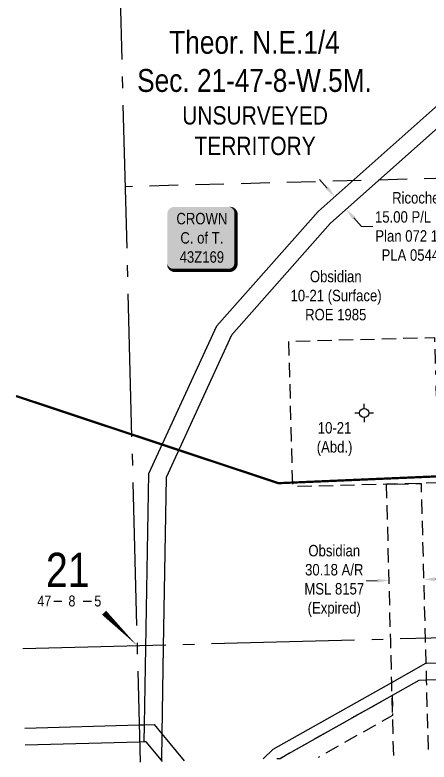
# Model space of a CAD drawing. Extents: x 626450 to 628643, y 5881480 to 5883517.
# Drawn here: x 626465 to 626826, y 5881480 to 5882133 of the extents above; entities that cross this region are included whole.
import ezdxf
from ezdxf.enums import TextEntityAlignment as Align

# ---------------------------------------------------------------- set-up
doc = ezdxf.new("R2010")
doc.units = 0
doc.header["$LTSCALE"] = 5
doc.header["$PDSIZE"] = 0.5
for name, pattern in [('DASHDOT2', [12.7, 6.35, -3.175, 0, -3.175]), ('foc-ACCESSROAD', [3.75, 2.5, -1.25]), ('foc-LSD', [8, 5, -3]), ('foc-QUARTERLINE', [33, 25, -3, 2, -3])]:
    doc.linetypes.add(name, pattern=pattern)
doc.layers.get('Defpoints').update_dxf_attribs({"color": 9})
for name, color, linetype in [('10', 1, 'Continuous'), ('9', 3, 'Continuous'), ('AS-OWNER', 7, 'Continuous'), ('AS-WILDLIFE', 131, 'DASHDOT2'), ('C-SYMBOL', 7, 'Continuous'), ('C-WS', 13, 'foc-ACCESSROAD'), ('F-RW', 190, 'Continuous'), ('F-WS', 190, 'foc-ACCESSROAD'), ('F-WS-S', 8, 'Continuous'), ('L-QSEC', 8, 'foc-QUARTERLINE'), ('L-SECLBL', 7, 'Continuous'), ('L-SECTION-LSD', 7, 'foc-LSD'), ('L-UNS-T', 3, 'Continuous')]:
    doc.layers.add(name, color=color, linetype=linetype)
for name, color, linetype, lineweight in [('C-AR-T', 13, 'Continuous', 9), ('C-WS-T', 13, 'Continuous', 9), ('F-RW-T', 190, 'Continuous', 9)]:
    doc.layers.add(name, color=color, linetype=linetype, lineweight=lineweight)
doc.styles.add('175L', font='ARIALN.TTF', dxfattribs={"height": 20})
doc.styles.add('80', font='ARIALN.TTF', dxfattribs={"height": 10})
doc.styles.add('80CG', font='ARIALN.TTF', dxfattribs={"height": 10})
doc.styles.add('80L', font='ARIALN.TTF', dxfattribs={"height": 10})
doc.styles.add('SIMPLEX', font='ARIALN.TTF')
doc.dimstyles.new('Compass 5 000', dxfattribs={"dimscale": 5, "dimtxt": 9, "dimasz": 2, "dimexe": 0.2, "dimexo": 0.0625, "dimgap": 0.5, "dimtad": 0, "dimtih": 1, "dimtoh": 1, "dimzin": 0, "dimdsep": 46, "dimtxsty": '80CG', "dimcen": 0.1, "dimse1": 1, "dimse2": 1, "dimclrd": 256, "dimclrt": 256, "dimaunit": 1, "dimadec": 4, "dimazin": 0, "dimtfac": 0.06, "dimtofl": 0, "dimtmove": 0, "dimatfit": 1, "dimfxl": 0.2, "dimtolj": 1, "dimtzin": 0, "dimlwd": -1, "dimarcsym": 0})

# ---------------------------------------------------------------- blocks, each defined once
blk = doc.blocks.new('L-SECLBL')
at = {"layer": '9', "color": 7}
for p, q in [((-5.08, -27.83), (-12.29, -27.83)), ((20.7, -27.83), (13.5, -27.83))]:
    blk.add_line(p, q, dxfattribs=at)
at = {"layer": '10', "color": 2, "style": 'SIMPLEX'}
blk.add_attdef('SEC', text='', height=30, dxfattribs=at).set_placement((0, 0), align=Align.MIDDLE)
at = {"layer": '10', "color": 5, "style": '80L'}
blk.add_attdef('TWP', text='', height=9.5, dxfattribs=at).set_placement((-14.43, -27.37), align=Align.MIDDLE_RIGHT)
blk.add_attdef('RGE', text='', height=9.5, dxfattribs=at).set_placement((3.62, -27.37), align=Align.MIDDLE_CENTER)
blk.add_attdef('MER', text='', height=9.5, dxfattribs=at).set_placement((23.17, -27.37), align=Align.MIDDLE_LEFT)
blk = doc.blocks.new('GABD')
for p, q in [((0, 0.81), (0, 1.62)), ((-0.81, 0), (-1.62, 0)), ((1.62, 0), (0.81, 0)), ((0, -0.81), (0, -1.62))]:
    blk.add_line(p, q)
blk.add_circle((0, 0), 0.8)
blk = doc.blocks.new('*U475')
h = blk.add_hatch(color=255)
edge = h.paths.add_edge_path()
edge.add_line((-24, -28.5), (24, -28.5))
edge.add_arc((24, -22.5), 6, 270, 360)
edge.add_line((30, -22.5), (30, 21))
edge.add_arc((24, 21), 6, 0, 90)
edge.add_line((24, 27), (-24, 27))
edge.add_arc((-24, 21), 6, 90, 180)
edge.add_line((-30, 21), (-30, -22.5))
edge.add_arc((-24, -22.5), 6, 180, 270)
at = {"color": 14, "flags": 128}
blk.add_lwpolyline([(-24, -28.5, 3, 3, 0), (24, -28.5, 3, 3, 0.414214), (30, -22.5, 3, 3, 0), (30, 21, 3, 0, 0.414214), (24, 27, 0, 0, 0), (-24, 27, 0, 0, 0.414214), (-30, 21, 0, 0, 0), (-30, -22.5, 0, 3, 0.414214)], format="xyseb", close=True, dxfattribs=at)
blk.add_lwpolyline([(-21.55, -12.11, 0, 7.5, 0), (0, 0, 0, 0, 0)], format="xyseb", dxfattribs=at)
at = {"color": 14, "style": '80'}
blk.add_attdef('ENTER_TEXT_001', (-26.85, -4.92), '', height=10, dxfattribs=at)
blk = doc.blocks.new('*D427')
at = {"layer": 'C-AR-T', "transparency": 16777216}
for p, q in [((626781.45, 5881638.28), (626771.46, 5881638.01)), ((626831.61, 5881639.6), (626841.61, 5881639.86))]:
    blk.add_line(p, q, dxfattribs=at)
for points in [[(626781.41, 5881639.94), (626781.5, 5881636.61), (626791.45, 5881638.54)], [(626831.57, 5881641.26), (626831.66, 5881637.93), (626821.62, 5881639.33)]]:
    blk.add_solid(points, dxfattribs=at)
at = {"layer": 'Defpoints', "color": 0, "transparency": 16777216}
for p in [(626791.45, 5881638.54), (626791.61, 5881632.42), (626821.78, 5881633.21)]:
    blk.add_point(p, dxfattribs=at)
at = {"layer": 'C-AR-T', "transparency": 16777216, "insert": (626743.55, 5881638.01), "char_height": 10, "attachment_point": 5, "style": '80CG'}
blk.add_mtext('\\A1;Obsidian\\P30.18 A/R\\PMSL 8157\\P(Expired)', dxfattribs=at)
blk = doc.blocks.new('*D431')
at = {"layer": 'Defpoints', "color": 0, "transparency": 16777216}
for p in [(626789.06, 5882014.16), (626799.05, 5882002.96), (626744.02, 5881974.02)]:
    blk.add_point(p, dxfattribs=at)
at = {"layer": 'F-RW-T', "transparency": 16777216}
for p, q in [((626737.37, 5881981.48), (626730.72, 5881988.95)), ((626760.66, 5881955.35), (626767.31, 5881947.88)), ((626767.31, 5881947.88), (626777.31, 5881947.88))]:
    blk.add_line(p, q, dxfattribs=at)
for points in [[(626738.62, 5881982.59), (626736.13, 5881980.37), (626744.02, 5881974.02)], [(626761.9, 5881956.46), (626759.42, 5881954.24), (626754.01, 5881962.82)]]:
    blk.add_solid(points, dxfattribs=at)
at = {"layer": 'F-RW-T', "transparency": 16777216, "insert": (626816.4, 5881947.88), "char_height": 10, "attachment_point": 5, "style": '80CG'}
blk.add_mtext('\\A1;Ricochet\\P15.00 P/L R/W\\PPlan 072 1350\\PPLA 054481', dxfattribs=at)

msp = doc.modelspace()

# ---------------------------------------------------------------- linework, layer by layer
at = {"layer": 'AS-WILDLIFE', "const_width": 2, "flags": 128}
msp.add_lwpolyline([(626465.604, 5881799.682), (626694.75, 5881723.5), (627242.438, 5881747), (627473.213, 5881767.924)], dxfattribs=at)
at = {"layer": 'C-WS', "flags": 128}
for points in [[(627371.721, 5881823.279), (627220.967, 5881823.726), (627088.73, 5881826.215), (627059.852, 5881823.51), (627038.1, 5881814.342), (626996.5, 5881795.491), (626964.225, 5881787.002), (626909.725, 5881783.273), (626833.012, 5881779.455), (626834.478, 5881723.704), (626819.406, 5881723.308), (626789.242, 5881722.514), (626707.3, 5881720.358), (626703.951, 5881847.538), (626831.131, 5881850.885), (626831.653, 5881831.046), (626831.974, 5881818.845), (627148.586, 5881925.956), (627208.981, 5881934.918), (627211.101, 5881935.653), (627211.396, 5881925.109), (627150.873, 5881916.171), (626832.251, 5881808.321), (626832.482, 5881799.567), (626908.539, 5881803.352), (626960.951, 5881806.938), (626989.743, 5881814.511), (627030.042, 5881832.773), (627054.894, 5881843.247), (627087.98, 5881846.345), (627221.197, 5881843.838), (627371.192, 5881843.394), (627371.721, 5881823.279)], [(626795.478, 5881485.545), (626794.561, 5881520.369), (626794.096, 5881538.041), (626793.798, 5881549.344), (626792.847, 5881585.496), (626789.242, 5881722.514), (626819.406, 5881723.308), (626823.012, 5881586.289), (626823.544, 5881566.09), (626823.933, 5881551.295), (626825.643, 5881486.339)]]:
    msp.add_lwpolyline(points, dxfattribs=at)
at = {"layer": 'F-RW'}
for points in [[(626947.602, 5882135.373), (626740.07, 5881950.388), (626653.808, 5881852.828), (626596.633, 5881728.449), (626594.171, 5881580.279), (626592.91, 5881504.339), (626592.527, 5881481.292), (626579.191, 5881497.372), (626577.484, 5881497.338), (626577.754, 5881512.333), (626578.966, 5881579.881), (626581.694, 5881731.852), (626641.112, 5881861.126), (626729.419, 5881960.999), (626941.726, 5882150.217)], [(626681.544, 5881482.547), (626690.204, 5881491.027), (626793.798, 5881549.344), (626823.544, 5881566.09), (626823.909, 5881566.295), (627167.326, 5881575.25)], [(627167.719, 5881560.338), (626823.933, 5881551.295), (626817.336, 5881551.122), (626794.096, 5881538.041), (626696.262, 5881482.971), (626696.223, 5881482.933)], [(626473.206, 5881509.403), (626573.134, 5881512.204), (626577.754, 5881512.333), (626586.09, 5881512.567), (626592.91, 5881504.339), (626612.479, 5881480.729)], [(626593.41, 5881480.227), (626592.527, 5881481.292), (626579.191, 5881497.372), (626577.484, 5881497.338), (626573.526, 5881497.227), (626473.599, 5881494.419)]]:
    msp.add_lwpolyline(points, dxfattribs=at)
at = {"layer": 'F-WS', "flags": 128}
msp.add_lwpolyline([(626693.3, 5881482.856), (626696.262, 5881482.971), (626794.096, 5881538.041), (626794.561, 5881520.369), (626729.578, 5881483.811)], dxfattribs=at)
at = {"layer": 'L-QSEC', "flags": 128}
for points in [[(626550.305, 5882383.805), (626573.985, 5881479.716)], [(626471.386, 5881578.927), (627376.801, 5881602.758)]]:
    msp.add_lwpolyline(points, dxfattribs=at)
at = {"layer": 'L-SECLBL', "flags": 128}
msp.add_lwpolyline([(626571.317, 5881581.557, 0, 5, 0), (626542.525, 5881610.198, 5, 5, 0)], format="xyseb", dxfattribs=at)
at = {"layer": 'L-SECTION-LSD'}
msp.add_line((627366.967, 5882003.881), (626560.812, 5881982.658), dxfattribs=at)

# ---------------------------------------------------------------- block references
at = {"layer": 'AS-OWNER'}
ref = msp.add_blockref('*U475', (626627.694, 5881938.017), dxfattribs=at)
ref.add_attrib('ENTER_TEXT_001', 'CROWN', (626605.634, 5881949.789), dxfattribs={"layer": '0', "color": 14, "height": 10, "style": '80'})
ref.add_attrib('ENTER_TEXT_002', 'C. of T.', (626609.13, 5881932.945), dxfattribs={"layer": '0', "color": 14, "height": 10, "style": '80'})
ref.add_attrib('ENTER_TEXT_003', '43Z169', (626608.461, 5881916.237), dxfattribs={"layer": '0', "color": 14, "height": 10, "style": '80'})
at = {"layer": 'F-WS-S', "xscale": 5.000000000000005, "yscale": 5.000000000000005, "zscale": 5.000000000000005}
msp.add_blockref('GABD', (626769.683, 5881784.8), dxfattribs=at)
at = {"layer": 'L-SECLBL'}
msp.add_blockref('L-SECLBL', (626510.756, 5881647.893), dxfattribs=at).add_auto_attribs({'SEC': '21', 'TWP': '47', 'RGE': '8', 'MER': '5'})

# ---------------------------------------------------------------- texts
at = {"layer": 'C-SYMBOL', "color": 3, "insert": (626673.89, 5882118.905), "char_height": 20.00672, "width": 203.31061, "attachment_point": 2, "style": '175L'}
msp.add_mtext('Theor. N.E.1/4 \\PSec. 21-47-8-W.5M.', dxfattribs=at)
at = {"layer": 'C-WS-T', "insert": (626704.687, 5881909.207), "char_height": 10, "attachment_point": 1, "style": '80L'}
msp.add_mtext_dynamic_manual_height_columns('\\pi17.581;Obsidian\\P\\pi0.66392;10-21 (Surface)\\P\\pi13.43;ROE 1985', width=78.99495, gutter_width=50, heights=[0], dxfattribs=at)
at = {"layer": 'C-WS-T', "insert": (626743.832, 5881762.064), "char_height": 9.9966, "width": 43.81651, "attachment_point": 5, "style": '80CG'}
msp.add_mtext('\\A1;10-21\\P(Abd.)', dxfattribs=at)
at = {"layer": 'L-UNS-T', "color": 3, "insert": (626674.394, 5882031.587), "char_height": 16.00538, "attachment_point": 5, "style": '80L'}
msp.add_mtext_dynamic_manual_height_columns('UNSURVEYED TERRITORY', width=126.41375, gutter_width=47.5, heights=[0], dxfattribs=at)

# ---------------------------------------------------------------- dimensions: what is measured, and where the dimension line sits
at = {"layer": 'C-AR-T'}
dim = msp.add_aligned_dim(p1=(626821.777, 5881633.21), p2=(626791.612, 5881632.417), distance=-6.126, text='Obsidian\\P30.18 A/R\\PMSL 8157\\P(Expired)', dimstyle='Compass 5 000', dxfattribs=at)
dim.commit()
dim.dimension.update_dxf_attribs({"geometry": '*D427', "text_midpoint": (626743.546, 5881638.014)})
at = {"layer": 'F-RW-T'}
dim = msp.add_linear_dim(base=(626744.024, 5881974.016), p1=(626799.047, 5882002.957), p2=(626789.064, 5882014.158), angle=131.709071, text='Ricochet\\P15.00 P/L R/W\\PPlan 072 1350\\PPLA 054481', dimstyle='Compass 5 000', dxfattribs=at)
dim.commit()
dim.dimension.update_dxf_attribs({"geometry": '*D431', "text_midpoint": (626816.4, 5881947.885), "dimtype": 161})

doc.saveas('drawing.dxf')
